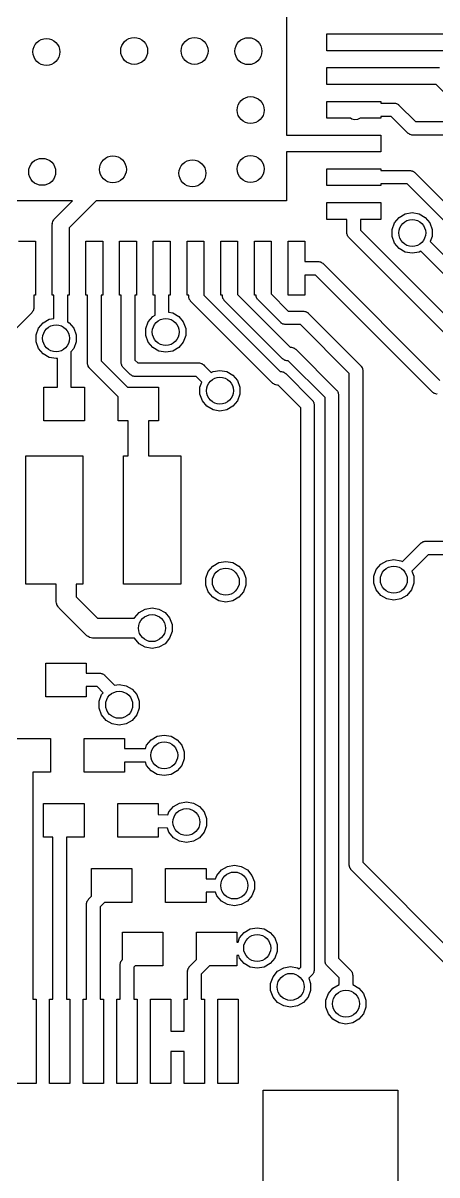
# Model space of a CAD drawing. Extents: x 85.4 to 167.1, y -165.3 to -88.8.
# Drawn here: x 131.25 to 137.39, y -123.21 to -106.13 of the extents above; entities that cross this region are included whole.
import ezdxf

# ---------------------------------------------------------------- set-up
doc = ezdxf.new("R2010")
doc.units = 0
doc.header["$MEASUREMENT"] = 0
doc.layers.add('BLACK', color=7, linetype='CONTINUOUS')

msp = doc.modelspace()

# ---------------------------------------------------------------- linework, layer by layer
at = {"layer": 'Black'}
for p, q in [((135.159, -103.564), (135.159, -107.789)), ((135.759, -106.289), (136.559, -106.289)), ((135.759, -106.539), (135.759, -106.289)), ((136.559, -106.289), (137.852, -106.289)), ((136.159, -106.539), (135.759, -106.539)), ((136.559, -106.539), (136.159, -106.539)), ((137.852, -106.539), (136.559, -106.539)), ((135.759, -106.789), (136.559, -106.789)), ((135.759, -107.039), (135.759, -106.789)), ((136.559, -106.789), (137.434, -106.789)), ((136.159, -107.039), (135.759, -107.039)), ((136.559, -107.039), (136.159, -107.039)), ((137.382, -107.039), (136.559, -107.039)), ((137.56, -107.218), (137.382, -107.039)), ((135.759, -107.539), (135.759, -107.289)), ((135.759, -107.289), (136.559, -107.289)), ((136.559, -107.289), (136.559, -107.314)), ((136.559, -107.314), (136.759, -107.314)), ((136.759, -107.314), (136.763, -107.315)), ((136.763, -107.315), (136.767, -107.315)), ((136.767, -107.315), (136.78, -107.318)), ((136.78, -107.318), (136.793, -107.32)), ((136.793, -107.32), (136.797, -107.323)), ((136.797, -107.323), (136.801, -107.324)), ((136.801, -107.324), (136.812, -107.331)), ((136.812, -107.331), (136.823, -107.338)), ((136.823, -107.338), (136.826, -107.341)), ((136.826, -107.341), (136.829, -107.344)), ((136.829, -107.344), (137.074, -107.588)), ((136.112, -107.539), (135.759, -107.539)), ((136.129, -107.551), (136.112, -107.539)), ((136.171, -107.562), (136.129, -107.551)), ((136.215, -107.559), (136.171, -107.562)), ((136.254, -107.54), (136.215, -107.559)), ((136.255, -107.539), (136.254, -107.54)), ((136.559, -107.539), (136.255, -107.539)), ((136.717, -107.514), (136.559, -107.514)), ((136.559, -107.514), (136.559, -107.539)), ((136.962, -107.759), (136.717, -107.514)), ((137.074, -107.588), (137.57, -107.588)), ((136.966, -107.762), (136.962, -107.759)), ((136.968, -107.765), (136.966, -107.762)), ((136.98, -107.771), (136.968, -107.765)), ((135.159, -107.789), (136.159, -107.789)), ((136.159, -107.789), (136.559, -107.789)), ((136.559, -107.789), (136.559, -108.039)), ((136.99, -107.779), (136.98, -107.771)), ((136.995, -107.78), (136.99, -107.779)), ((136.998, -107.782), (136.995, -107.78)), ((137.011, -107.785), (136.998, -107.782)), ((137.024, -107.788), (137.011, -107.785)), ((137.028, -107.788), (137.024, -107.788)), ((137.033, -107.788), (137.028, -107.788)), ((137.57, -107.788), (137.033, -107.788)), ((135.759, -108.039), (135.159, -108.039)), ((135.159, -108.039), (135.159, -108.764)), ((136.559, -108.039), (135.759, -108.039)), ((135.759, -108.539), (135.759, -108.289)), ((135.759, -108.289), (136.559, -108.289)), ((136.559, -108.289), (136.559, -108.314)), ((136.559, -108.314), (136.993, -108.314)), ((136.993, -108.314), (136.997, -108.315)), ((136.997, -108.315), (137.002, -108.315)), ((137.002, -108.315), (137.014, -108.318)), ((137.014, -108.318), (137.027, -108.32)), ((137.027, -108.32), (137.031, -108.323)), ((137.031, -108.323), (137.035, -108.324)), ((137.035, -108.324), (137.046, -108.331)), ((137.046, -108.331), (137.057, -108.338)), ((137.057, -108.338), (137.06, -108.341)), ((137.06, -108.341), (137.064, -108.344)), ((137.064, -108.344), (138.345, -109.625)), ((136.559, -108.539), (135.759, -108.539)), ((136.952, -108.514), (136.559, -108.514)), ((136.559, -108.514), (136.559, -108.539)), ((138.233, -109.796), (136.952, -108.514)), ((131.982, -108.764), (129.959, -108.764)), ((131.72, -109.026), (131.982, -108.764)), ((132.335, -108.764), (131.934, -109.166)), ((135.159, -108.764), (132.335, -108.764)), ((135.759, -109.039), (135.759, -108.789)), ((135.759, -108.789), (136.559, -108.789)), ((136.559, -108.789), (136.559, -109.039)), ((136.833, -109.009), (136.924, -108.957)), ((136.924, -108.957), (137.027, -108.939)), ((137.027, -108.939), (137.13, -108.957)), ((137.13, -108.957), (137.22, -109.009)), ((131.684, -109.103), (131.688, -109.088)), ((131.685, -109.109), (131.684, -109.103)), ((131.684, -109.114), (131.685, -109.109)), ((131.684, -109.364), (131.684, -109.114)), ((131.688, -109.088), (131.691, -109.072)), ((131.691, -109.072), (131.694, -109.067)), ((131.694, -109.067), (131.695, -109.061)), ((131.695, -109.061), (131.705, -109.048)), ((131.705, -109.048), (131.713, -109.034)), ((131.713, -109.034), (131.717, -109.03)), ((131.717, -109.03), (131.72, -109.026)), ((136.059, -109.039), (135.759, -109.039)), ((136.059, -109.239), (136.059, -109.039)), ((136.559, -109.039), (136.259, -109.039)), ((136.259, -109.039), (136.259, -109.198)), ((136.73, -109.188), (136.766, -109.089)), ((136.766, -109.089), (136.833, -109.009)), ((137.22, -109.009), (137.288, -109.089)), ((137.288, -109.089), (137.323, -109.188)), ((131.934, -109.166), (131.934, -109.364)), ((136.059, -109.244), (136.059, -109.239)), ((136.059, -109.248), (136.059, -109.244)), ((136.062, -109.261), (136.059, -109.248)), ((136.065, -109.273), (136.062, -109.261)), ((136.067, -109.277), (136.065, -109.273)), ((136.068, -109.282), (136.067, -109.277)), ((136.076, -109.292), (136.068, -109.282)), ((136.082, -109.304), (136.076, -109.292)), ((136.259, -109.198), (138.104, -111.043)), ((136.73, -109.292), (136.73, -109.188)), ((136.766, -109.391), (136.73, -109.292)), ((137.323, -109.292), (137.296, -109.368)), ((137.323, -109.188), (137.323, -109.292)), ((131.184, -109.364), (131.434, -109.364)), ((131.434, -109.364), (131.434, -110.164)), ((131.684, -110.164), (131.684, -109.364)), ((131.934, -109.364), (131.934, -110.164)), ((132.184, -110.164), (132.184, -109.364)), ((132.184, -109.364), (132.434, -109.364)), ((132.434, -109.364), (132.434, -110.164)), ((132.684, -110.164), (132.684, -109.364)), ((132.684, -109.364), (132.934, -109.364)), ((132.934, -109.364), (132.934, -110.164)), ((133.184, -110.164), (133.184, -109.364)), ((133.184, -109.364), (133.434, -109.364)), ((133.434, -109.364), (133.434, -110.164)), ((133.684, -110.164), (133.684, -109.364)), ((133.684, -109.364), (133.934, -109.364)), ((133.934, -109.364), (133.934, -110.163)), ((134.184, -110.164), (134.184, -109.364)), ((134.184, -109.364), (134.434, -109.364)), ((134.434, -109.364), (134.434, -110.154)), ((134.684, -110.164), (134.684, -109.364)), ((134.684, -109.364), (134.934, -109.364)), ((134.934, -109.364), (134.934, -110.145)), ((135.184, -110.164), (135.184, -109.364)), ((135.184, -109.364), (135.434, -109.364)), ((135.434, -109.364), (135.434, -109.664)), ((136.085, -109.306), (136.082, -109.304)), ((136.088, -109.31), (136.085, -109.306)), ((137.991, -111.213), (136.088, -109.31)), ((136.833, -109.471), (136.766, -109.391)), ((136.924, -109.523), (136.833, -109.471)), ((137.296, -109.368), (138.137, -110.208)), ((137.027, -109.541), (136.924, -109.523)), ((137.13, -109.523), (137.027, -109.541)), ((137.154, -109.509), (137.13, -109.523)), ((138.024, -110.379), (137.154, -109.509)), ((135.434, -109.664), (135.634, -109.664)), ((135.634, -109.664), (135.638, -109.665)), ((135.638, -109.665), (135.642, -109.665)), ((135.642, -109.665), (135.655, -109.668)), ((135.655, -109.668), (135.668, -109.67)), ((135.668, -109.67), (135.672, -109.673)), ((135.672, -109.673), (135.676, -109.674)), ((135.676, -109.674), (135.687, -109.681)), ((135.687, -109.681), (135.698, -109.688)), ((135.698, -109.688), (135.701, -109.691)), ((135.701, -109.691), (135.704, -109.694)), ((135.704, -109.694), (137.439, -111.428)), ((135.592, -109.864), (135.434, -109.864)), ((135.434, -109.864), (135.434, -110.164)), ((137.327, -111.599), (135.592, -109.864)), ((134.434, -110.154), (135.215, -110.935)), ((134.934, -110.145), (135.188, -110.399)), ((131.434, -110.164), (131.409, -110.164)), ((131.409, -110.164), (131.409, -110.353)), ((131.709, -110.164), (131.684, -110.164)), ((131.709, -110.507), (131.709, -110.164)), ((131.934, -110.164), (131.909, -110.164)), ((131.909, -110.164), (131.909, -110.556)), ((132.209, -110.164), (132.184, -110.164)), ((132.209, -111.175), (132.209, -110.164)), ((132.434, -110.164), (132.409, -110.164)), ((132.409, -110.164), (132.409, -111.134)), ((132.709, -110.164), (132.684, -110.164)), ((132.709, -111.166), (132.709, -110.164)), ((132.934, -110.164), (132.909, -110.164)), ((132.909, -110.164), (132.909, -111.124)), ((133.209, -110.164), (133.184, -110.164)), ((133.209, -110.458), (133.209, -110.164)), ((133.434, -110.164), (133.409, -110.164)), ((133.409, -110.164), (133.409, -110.414)), ((133.709, -110.164), (133.684, -110.164)), ((133.709, -110.179), (133.709, -110.164)), ((133.709, -110.184), (133.709, -110.179)), ((133.709, -110.188), (133.709, -110.184)), ((133.712, -110.201), (133.709, -110.188)), ((133.715, -110.213), (133.712, -110.201)), ((133.717, -110.217), (133.715, -110.213)), ((133.718, -110.221), (133.717, -110.217)), ((133.726, -110.232), (133.718, -110.221)), ((133.732, -110.244), (133.726, -110.232)), ((133.735, -110.246), (133.732, -110.244)), ((133.738, -110.25), (133.735, -110.246)), ((134.954, -111.466), (133.738, -110.25)), ((133.934, -110.163), (135.066, -111.295)), ((134.209, -110.164), (134.184, -110.164)), ((134.209, -110.17), (134.209, -110.164)), ((134.209, -110.174), (134.209, -110.17)), ((134.209, -110.179), (134.209, -110.174)), ((134.212, -110.191), (134.209, -110.179)), ((134.215, -110.204), (134.212, -110.191)), ((134.217, -110.208), (134.215, -110.204)), ((134.218, -110.212), (134.217, -110.208)), ((134.226, -110.223), (134.218, -110.212)), ((134.232, -110.234), (134.226, -110.223)), ((134.235, -110.237), (134.232, -110.234)), ((134.238, -110.241), (134.235, -110.237)), ((135.103, -111.106), (134.238, -110.241)), ((134.709, -110.164), (134.684, -110.164)), ((134.709, -110.165), (134.709, -110.164)), ((134.709, -110.17), (134.709, -110.165)), ((134.712, -110.182), (134.709, -110.17)), ((134.715, -110.195), (134.712, -110.182)), ((134.717, -110.199), (134.715, -110.195)), ((134.718, -110.203), (134.717, -110.199)), ((134.726, -110.214), (134.718, -110.203)), ((134.732, -110.225), (134.726, -110.214)), ((134.735, -110.228), (134.732, -110.225)), ((134.738, -110.232), (134.735, -110.228)), ((135.076, -110.57), (134.738, -110.232)), ((135.434, -110.164), (135.184, -110.164)), ((131.379, -110.423), (129.941, -111.862)), ((131.382, -110.42), (131.379, -110.423)), ((131.385, -110.417), (131.382, -110.42)), ((131.392, -110.406), (131.385, -110.417)), ((131.399, -110.395), (131.392, -110.406)), ((131.4, -110.391), (131.399, -110.395)), ((131.403, -110.387), (131.4, -110.391)), ((131.405, -110.374), (131.403, -110.387)), ((131.408, -110.362), (131.405, -110.374)), ((131.409, -110.353), (131.408, -110.357)), ((131.408, -110.357), (131.408, -110.362)), ((133.108, -110.557), (133.175, -110.477)), ((133.175, -110.477), (133.209, -110.458)), ((133.409, -110.414), (133.472, -110.425)), ((133.472, -110.425), (133.562, -110.477)), ((133.562, -110.477), (133.629, -110.557)), ((135.188, -110.399), (135.412, -110.399)), ((135.412, -110.399), (135.416, -110.4)), ((135.416, -110.4), (135.42, -110.399)), ((135.42, -110.399), (135.433, -110.403)), ((135.433, -110.403), (135.446, -110.405)), ((135.446, -110.405), (135.45, -110.407)), ((135.45, -110.407), (135.454, -110.408)), ((135.454, -110.408), (135.465, -110.416)), ((135.465, -110.416), (135.476, -110.422)), ((135.476, -110.422), (135.479, -110.426)), ((135.479, -110.426), (135.482, -110.428)), ((135.482, -110.428), (136.264, -111.209)), ((131.445, -110.75), (131.481, -110.652)), ((131.481, -110.652), (131.548, -110.571)), ((131.548, -110.571), (131.638, -110.519)), ((131.638, -110.519), (131.709, -110.507)), ((131.909, -110.556), (131.935, -110.571)), ((131.935, -110.571), (132.002, -110.652)), ((132.002, -110.652), (132.038, -110.75)), ((133.072, -110.655), (133.108, -110.557)), ((133.072, -110.76), (133.072, -110.655)), ((133.629, -110.557), (133.665, -110.655)), ((133.665, -110.655), (133.665, -110.76)), ((135.08, -110.572), (135.076, -110.57)), ((135.082, -110.576), (135.08, -110.572)), ((135.094, -110.582), (135.082, -110.576)), ((135.104, -110.59), (135.094, -110.582)), ((135.109, -110.591), (135.104, -110.59)), ((135.112, -110.593), (135.109, -110.591)), ((135.125, -110.595), (135.112, -110.593)), ((135.138, -110.599), (135.125, -110.595)), ((135.142, -110.598), (135.138, -110.599)), ((135.147, -110.599), (135.142, -110.598)), ((135.37, -110.599), (135.147, -110.599)), ((136.093, -111.322), (135.37, -110.599)), ((131.445, -110.854), (131.445, -110.75)), ((132.038, -110.75), (132.038, -110.854)), ((133.108, -110.858), (133.072, -110.76)), ((133.665, -110.76), (133.629, -110.858)), ((131.481, -110.953), (131.445, -110.854)), ((131.548, -111.033), (131.481, -110.953)), ((132.002, -110.953), (131.961, -111.001)), ((131.961, -111.001), (131.961, -111.528)), ((132.038, -110.854), (132.002, -110.953)), ((133.175, -110.938), (133.108, -110.858)), ((133.266, -110.991), (133.175, -110.938)), ((133.369, -111.009), (133.266, -110.991)), ((133.472, -110.991), (133.369, -111.009)), ((133.562, -110.938), (133.472, -110.991)), ((133.629, -110.858), (133.562, -110.938)), ((135.215, -110.935), (135.228, -110.935)), ((135.228, -110.935), (135.232, -110.936)), ((135.232, -110.936), (135.236, -110.936)), ((135.236, -110.936), (135.249, -110.939)), ((135.249, -110.939), (135.262, -110.941)), ((135.262, -110.941), (135.266, -110.943)), ((135.266, -110.943), (135.27, -110.945)), ((135.27, -110.945), (135.281, -110.952)), ((135.281, -110.952), (135.292, -110.959)), ((135.292, -110.959), (135.295, -110.962)), ((135.295, -110.962), (135.298, -110.964)), ((135.298, -110.964), (135.904, -111.57)), ((131.638, -111.085), (131.548, -111.033)), ((131.741, -111.103), (131.638, -111.085)), ((131.761, -111.1), (131.741, -111.103)), ((131.761, -111.528), (131.761, -111.1)), ((132.209, -111.179), (132.209, -111.175)), ((132.209, -111.184), (132.209, -111.179)), ((132.409, -111.134), (132.803, -111.528)), ((132.709, -111.17), (132.709, -111.166)), ((132.709, -111.175), (132.709, -111.17)), ((132.712, -111.187), (132.709, -111.175)), ((132.909, -111.124), (132.952, -111.168)), ((132.952, -111.168), (133.862, -111.168)), ((133.862, -111.168), (133.866, -111.168)), ((133.866, -111.168), (133.87, -111.168)), ((133.87, -111.168), (133.883, -111.171)), ((133.883, -111.171), (133.896, -111.174)), ((133.896, -111.174), (133.9, -111.176)), ((133.9, -111.176), (133.904, -111.177)), ((133.904, -111.177), (133.915, -111.185)), ((135.107, -111.108), (135.103, -111.106)), ((135.11, -111.112), (135.107, -111.108)), ((135.121, -111.118), (135.11, -111.112)), ((135.132, -111.126), (135.121, -111.118)), ((135.136, -111.127), (135.132, -111.126)), ((135.14, -111.129), (135.136, -111.127)), ((135.152, -111.131), (135.14, -111.129)), ((135.165, -111.135), (135.152, -111.131)), ((135.169, -111.134), (135.165, -111.135)), ((135.174, -111.135), (135.169, -111.134)), ((135.186, -111.135), (135.174, -111.135)), ((135.733, -111.682), (135.186, -111.135)), ((132.212, -111.196), (132.209, -111.184)), ((132.215, -111.209), (132.212, -111.196)), ((132.217, -111.213), (132.215, -111.209)), ((132.218, -111.217), (132.217, -111.213)), ((132.226, -111.228), (132.218, -111.217)), ((132.232, -111.239), (132.226, -111.228)), ((132.235, -111.242), (132.232, -111.239)), ((132.238, -111.246), (132.235, -111.242)), ((132.661, -111.669), (132.238, -111.246)), ((132.715, -111.2), (132.712, -111.187)), ((132.717, -111.204), (132.715, -111.2)), ((132.718, -111.208), (132.717, -111.204)), ((132.726, -111.219), (132.718, -111.208)), ((132.732, -111.23), (132.726, -111.219)), ((132.735, -111.233), (132.732, -111.23)), ((132.738, -111.237), (132.735, -111.233)), ((132.84, -111.338), (132.738, -111.237)), ((132.843, -111.341), (132.84, -111.338)), ((132.846, -111.344), (132.843, -111.341)), ((132.858, -111.351), (132.846, -111.344)), ((132.868, -111.358), (132.858, -111.351)), ((133.915, -111.185), (133.926, -111.191)), ((133.926, -111.191), (133.929, -111.194)), ((133.929, -111.194), (133.932, -111.197)), ((133.932, -111.197), (133.944, -111.208)), ((133.944, -111.208), (133.944, -111.208)), ((133.944, -111.208), (134.045, -111.31)), ((134.045, -111.31), (134.07, -111.296)), ((134.07, -111.296), (134.173, -111.278)), ((134.173, -111.278), (134.276, -111.296)), ((134.276, -111.296), (134.366, -111.348)), ((134.366, -111.348), (134.434, -111.428)), ((135.066, -111.295), (135.079, -111.295)), ((135.079, -111.295), (135.083, -111.296)), ((135.083, -111.296), (135.087, -111.296)), ((135.087, -111.296), (135.1, -111.299)), ((135.1, -111.299), (135.113, -111.301)), ((135.113, -111.301), (135.117, -111.303)), ((135.117, -111.303), (135.121, -111.305)), ((135.121, -111.305), (135.132, -111.312)), ((135.132, -111.312), (135.143, -111.319)), ((135.143, -111.319), (135.146, -111.322)), ((135.146, -111.322), (135.149, -111.324)), ((135.149, -111.324), (135.544, -111.719)), ((136.093, -118.612), (136.093, -111.322)), ((136.264, -111.209), (136.266, -111.213)), ((136.266, -111.213), (136.27, -111.216)), ((136.27, -111.216), (136.276, -111.227)), ((136.276, -111.227), (136.284, -111.238)), ((136.284, -111.238), (136.285, -111.242)), ((136.285, -111.242), (136.287, -111.246)), ((136.287, -111.246), (136.289, -111.259)), ((136.289, -111.259), (136.293, -111.271)), ((136.293, -111.271), (136.292, -111.276)), ((136.292, -111.276), (136.293, -111.28)), ((136.293, -111.28), (136.293, -118.571)), ((132.872, -111.359), (132.868, -111.358)), ((132.876, -111.362), (132.872, -111.359)), ((132.889, -111.364), (132.876, -111.362)), ((132.902, -111.367), (132.889, -111.364)), ((132.906, -111.367), (132.902, -111.367)), ((132.91, -111.368), (132.906, -111.367)), ((133.82, -111.368), (132.91, -111.368)), ((133.904, -111.451), (133.82, -111.368)), ((133.876, -111.527), (133.904, -111.451)), ((134.434, -111.428), (134.469, -111.527)), ((134.958, -111.468), (134.954, -111.466)), ((134.96, -111.472), (134.958, -111.468)), ((134.972, -111.478), (134.96, -111.472)), ((134.982, -111.486), (134.972, -111.478)), ((134.987, -111.487), (134.982, -111.486)), ((134.99, -111.489), (134.987, -111.487)), ((135.003, -111.491), (134.99, -111.489)), ((135.016, -111.495), (135.003, -111.491)), ((135.02, -111.494), (135.016, -111.495)), ((135.025, -111.495), (135.02, -111.494)), ((135.037, -111.495), (135.025, -111.495)), ((135.373, -111.831), (135.037, -111.495)), ((131.561, -112.028), (131.561, -111.528)), ((131.561, -111.528), (131.761, -111.528)), ((131.961, -111.528), (132.161, -111.528)), ((132.161, -111.528), (132.161, -112.028)), ((132.661, -112.028), (132.661, -111.669)), ((132.803, -111.528), (133.261, -111.528)), ((133.261, -111.528), (133.261, -112.028)), ((133.876, -111.631), (133.876, -111.527)), ((133.912, -111.729), (133.876, -111.631)), ((134.469, -111.631), (134.434, -111.729)), ((134.469, -111.527), (134.469, -111.631)), ((135.733, -120.033), (135.733, -111.682)), ((135.904, -111.57), (135.906, -111.573)), ((135.906, -111.573), (135.91, -111.576)), ((135.91, -111.576), (135.916, -111.587)), ((135.916, -111.587), (135.924, -111.598)), ((135.924, -111.598), (135.925, -111.602)), ((135.925, -111.602), (135.927, -111.606)), ((135.927, -111.606), (135.929, -111.619)), ((135.929, -111.619), (135.933, -111.632)), ((135.933, -111.632), (135.932, -111.636)), ((135.932, -111.636), (135.933, -111.64)), ((135.933, -111.64), (135.933, -119.991)), ((137.33, -111.601), (137.327, -111.599)), ((137.333, -111.605), (137.33, -111.601)), ((137.345, -111.611), (137.333, -111.605)), ((137.355, -111.619), (137.345, -111.611)), ((137.359, -111.62), (137.355, -111.619)), ((137.363, -111.622), (137.359, -111.62)), ((137.376, -111.624), (137.363, -111.622)), ((137.389, -111.628), (137.376, -111.624)), ((137.393, -111.627), (137.389, -111.628)), ((137.397, -111.628), (137.393, -111.627)), ((133.979, -111.81), (133.912, -111.729)), ((134.07, -111.862), (133.979, -111.81)), ((134.173, -111.88), (134.07, -111.862)), ((134.276, -111.862), (134.173, -111.88)), ((134.366, -111.81), (134.276, -111.862)), ((134.434, -111.729), (134.366, -111.81)), ((135.373, -120.125), (135.373, -111.831)), ((135.544, -111.719), (135.546, -111.722)), ((135.546, -111.722), (135.55, -111.725)), ((135.55, -111.725), (135.556, -111.737)), ((135.556, -111.737), (135.564, -111.747)), ((135.564, -111.747), (135.565, -111.752)), ((135.565, -111.752), (135.567, -111.755)), ((135.567, -111.755), (135.569, -111.768)), ((135.569, -111.768), (135.573, -111.781)), ((135.573, -111.781), (135.572, -111.785)), ((135.572, -111.785), (135.573, -111.79)), ((135.573, -111.79), (135.573, -120.167)), ((132.161, -112.028), (131.561, -112.028)), ((132.811, -112.028), (132.661, -112.028)), ((132.811, -112.545), (132.811, -112.028)), ((133.261, -112.028), (133.111, -112.028)), ((133.111, -112.028), (133.111, -112.545)), ((131.29, -114.445), (131.29, -112.545)), ((131.29, -112.545), (132.14, -112.545)), ((132.14, -112.545), (132.14, -114.445)), ((132.74, -114.445), (132.74, -112.545)), ((132.74, -112.545), (132.811, -112.545)), ((133.111, -112.545), (133.59, -112.545)), ((133.59, -112.545), (133.59, -114.445)), ((136.983, -114.011), (137.154, -113.841)), ((137.154, -113.841), (137.158, -113.838)), ((137.158, -113.838), (137.161, -113.835)), ((137.161, -113.835), (137.172, -113.828)), ((137.172, -113.828), (137.183, -113.821)), ((137.183, -113.821), (137.187, -113.82)), ((137.187, -113.82), (137.191, -113.817)), ((137.191, -113.817), (137.204, -113.815)), ((137.204, -113.815), (137.216, -113.812)), ((137.216, -113.812), (137.221, -113.812)), ((137.221, -113.812), (137.225, -113.811)), ((137.225, -113.811), (137.547, -113.811)), ((136.651, -114.099), (136.754, -114.081)), ((136.754, -114.081), (136.857, -114.099)), ((136.882, -114.113), (136.983, -114.011)), ((136.983, -114.011), (136.983, -114.011)), ((137.266, -114.011), (137.125, -114.153)), ((137.547, -114.011), (137.266, -114.011)), ((134, -114.261), (134.067, -114.18)), ((134.067, -114.18), (134.157, -114.128)), ((134.157, -114.128), (134.26, -114.11)), ((134.26, -114.11), (134.363, -114.128)), ((134.363, -114.128), (134.454, -114.18)), ((134.454, -114.18), (134.521, -114.261)), ((136.458, -114.33), (136.493, -114.232)), ((136.493, -114.232), (136.561, -114.151)), ((136.561, -114.151), (136.651, -114.099)), ((136.857, -114.099), (136.882, -114.113)), ((137.125, -114.153), (137.023, -114.254)), ((137.023, -114.254), (137.051, -114.33)), ((137.125, -114.153), (137.125, -114.153)), ((133.964, -114.359), (134, -114.261)), ((133.964, -114.463), (133.964, -114.359)), ((134.521, -114.261), (134.557, -114.359)), ((134.557, -114.359), (134.557, -114.463)), ((136.458, -114.434), (136.458, -114.33)), ((137.051, -114.33), (137.051, -114.434)), ((131.74, -114.445), (131.29, -114.445)), ((131.74, -114.695), (131.74, -114.445)), ((132.14, -114.445), (132.04, -114.445)), ((132.04, -114.445), (132.04, -114.633)), ((133.59, -114.445), (132.74, -114.445)), ((134, -114.562), (133.964, -114.463)), ((134.067, -114.642), (134, -114.562)), ((134.521, -114.562), (134.454, -114.642)), ((134.557, -114.463), (134.521, -114.562)), ((136.493, -114.533), (136.458, -114.434)), ((136.561, -114.613), (136.493, -114.533)), ((137.015, -114.533), (136.948, -114.613)), ((137.051, -114.434), (137.015, -114.533)), ((131.742, -114.701), (131.74, -114.695)), ((131.741, -114.708), (131.742, -114.701)), ((131.746, -114.727), (131.741, -114.708)), ((131.75, -114.746), (131.746, -114.727)), ((131.753, -114.752), (131.75, -114.746)), ((131.755, -114.758), (131.753, -114.752)), ((131.766, -114.774), (131.755, -114.758)), ((132.04, -114.633), (132.357, -114.949)), ((134.157, -114.694), (134.067, -114.642)), ((134.26, -114.712), (134.157, -114.694)), ((134.363, -114.694), (134.26, -114.712)), ((134.454, -114.642), (134.363, -114.694)), ((136.651, -114.665), (136.561, -114.613)), ((136.754, -114.683), (136.651, -114.665)), ((136.857, -114.665), (136.754, -114.683)), ((136.948, -114.613), (136.857, -114.665)), ((131.776, -114.791), (131.766, -114.774)), ((131.781, -114.795), (131.776, -114.791)), ((131.784, -114.801), (131.781, -114.795)), ((132.189, -115.205), (131.784, -114.801)), ((132.904, -114.948), (132.972, -114.868)), ((132.972, -114.868), (133.062, -114.816)), ((133.062, -114.816), (133.165, -114.798)), ((133.165, -114.798), (133.268, -114.816)), ((133.268, -114.816), (133.359, -114.868)), ((133.359, -114.868), (133.426, -114.948)), ((132.357, -114.949), (132.741, -114.949)), ((132.741, -114.949), (132.904, -114.949)), ((132.904, -114.949), (132.904, -114.948)), ((133.426, -114.948), (133.462, -115.047)), ((133.462, -115.047), (133.462, -115.151)), ((132.194, -115.209), (132.189, -115.205)), ((132.198, -115.214), (132.194, -115.209)), ((132.215, -115.224), (132.198, -115.214)), ((132.231, -115.235), (132.215, -115.224)), ((132.238, -115.237), (132.231, -115.235)), ((132.243, -115.24), (132.238, -115.237)), ((132.263, -115.243), (132.243, -115.24)), ((132.282, -115.248), (132.263, -115.243)), ((132.288, -115.248), (132.282, -115.248)), ((132.295, -115.249), (132.288, -115.248)), ((132.741, -115.249), (132.295, -115.249)), ((132.904, -115.249), (132.741, -115.249)), ((132.904, -115.25), (132.904, -115.249)), ((132.972, -115.33), (132.904, -115.25)), ((133.426, -115.25), (133.359, -115.33)), ((133.462, -115.151), (133.426, -115.25)), ((133.062, -115.382), (132.972, -115.33)), ((133.165, -115.4), (133.062, -115.382)), ((133.268, -115.382), (133.165, -115.4)), ((133.359, -115.33), (133.268, -115.382)), ((131.589, -116.117), (131.589, -115.617)), ((131.589, -115.617), (132.189, -115.617)), ((132.189, -115.617), (132.189, -115.767)), ((132.189, -115.767), (132.389, -115.767)), ((132.389, -115.767), (132.394, -115.768)), ((132.394, -115.768), (132.398, -115.767)), ((132.398, -115.767), (132.411, -115.771)), ((132.411, -115.771), (132.424, -115.773)), ((132.424, -115.773), (132.427, -115.775)), ((132.427, -115.775), (132.432, -115.776)), ((132.432, -115.776), (132.442, -115.784)), ((132.442, -115.784), (132.454, -115.79)), ((132.454, -115.79), (132.457, -115.794)), ((132.457, -115.794), (132.46, -115.796)), ((132.46, -115.796), (132.61, -115.947)), ((132.61, -115.947), (132.677, -115.935)), ((132.677, -115.935), (132.78, -115.953)), ((132.78, -115.953), (132.87, -116.005)), ((132.189, -116.117), (131.589, -116.117)), ((132.348, -115.967), (132.189, -115.967)), ((132.189, -115.967), (132.189, -116.117)), ((132.439, -116.058), (132.348, -115.967)), ((132.38, -116.184), (132.416, -116.085)), ((132.416, -116.085), (132.439, -116.058)), ((132.87, -116.005), (132.938, -116.085)), ((132.938, -116.085), (132.973, -116.184)), ((132.38, -116.288), (132.38, -116.184)), ((132.416, -116.387), (132.38, -116.288)), ((132.973, -116.288), (132.938, -116.387)), ((132.973, -116.184), (132.973, -116.288)), ((132.483, -116.467), (132.416, -116.387)), ((132.574, -116.519), (132.483, -116.467)), ((132.87, -116.467), (132.78, -116.519)), ((132.938, -116.387), (132.87, -116.467)), ((132.677, -116.537), (132.574, -116.519)), ((132.78, -116.519), (132.677, -116.537)), ((131.057, -116.735), (131.657, -116.735)), ((131.657, -116.735), (131.657, -117.235)), ((132.157, -117.235), (132.157, -116.735)), ((132.157, -116.735), (132.757, -116.735)), ((132.757, -116.735), (132.757, -116.885)), ((133.085, -116.834), (133.153, -116.754)), ((133.153, -116.754), (133.243, -116.702)), ((133.243, -116.702), (133.346, -116.684)), ((133.346, -116.684), (133.449, -116.702)), ((133.449, -116.702), (133.54, -116.754)), ((133.54, -116.754), (133.607, -116.834)), ((132.757, -116.885), (133.067, -116.885)), ((133.067, -116.885), (133.085, -116.834)), ((133.607, -116.834), (133.643, -116.932)), ((133.643, -116.932), (133.643, -117.037)), ((133.067, -117.085), (132.757, -117.085)), ((132.757, -117.085), (132.757, -117.235)), ((133.085, -117.135), (133.067, -117.085)), ((133.153, -117.215), (133.085, -117.135)), ((133.607, -117.135), (133.54, -117.215)), ((133.643, -117.037), (133.607, -117.135)), ((131.657, -117.235), (131.393, -117.235)), ((131.393, -117.235), (131.393, -120.601)), ((132.757, -117.235), (132.157, -117.235)), ((133.243, -117.268), (133.153, -117.215)), ((133.346, -117.286), (133.243, -117.268)), ((133.449, -117.268), (133.346, -117.286)), ((133.54, -117.215), (133.449, -117.268)), ((131.556, -118.2), (131.556, -117.7)), ((131.556, -117.7), (132.156, -117.7)), ((132.156, -117.7), (132.156, -118.2)), ((132.656, -118.2), (132.656, -117.7)), ((132.656, -117.7), (133.256, -117.7)), ((133.256, -117.7), (133.256, -117.86)), ((133.401, -117.865), (133.415, -117.825)), ((133.415, -117.825), (133.483, -117.745)), ((133.483, -117.745), (133.573, -117.692)), ((133.573, -117.692), (133.676, -117.674)), ((133.676, -117.674), (133.779, -117.692)), ((133.779, -117.692), (133.87, -117.745)), ((133.87, -117.745), (133.937, -117.825)), ((133.937, -117.825), (133.973, -117.923)), ((133.256, -117.86), (133.401, -117.865)), ((133.973, -117.923), (133.973, -118.028)), ((133.393, -118.065), (133.256, -118.061)), ((133.256, -118.061), (133.256, -118.2)), ((133.415, -118.126), (133.393, -118.065)), ((133.483, -118.206), (133.415, -118.126)), ((133.937, -118.126), (133.87, -118.206)), ((133.973, -118.028), (133.937, -118.126)), ((131.693, -118.2), (131.556, -118.2)), ((131.693, -120.601), (131.693, -118.2)), ((132.156, -118.2), (131.893, -118.2)), ((131.893, -118.2), (131.893, -120.601)), ((133.256, -118.2), (132.656, -118.2)), ((133.573, -118.258), (133.483, -118.206)), ((133.676, -118.276), (133.573, -118.258)), ((133.779, -118.258), (133.676, -118.276)), ((133.87, -118.206), (133.779, -118.258)), ((132.267, -119.074), (132.267, -118.665)), ((132.267, -118.665), (132.867, -118.665)), ((132.867, -118.665), (132.867, -119.165)), ((133.367, -119.165), (133.367, -118.665)), ((133.367, -118.665), (133.967, -118.665)), ((133.967, -118.665), (133.967, -118.815)), ((134.127, -118.765), (134.194, -118.684)), ((134.194, -118.684), (134.284, -118.632)), ((134.284, -118.632), (134.387, -118.614)), ((134.387, -118.614), (134.49, -118.632)), ((134.49, -118.632), (134.581, -118.684)), ((134.581, -118.684), (134.648, -118.765)), ((136.094, -118.617), (136.093, -118.612)), ((136.093, -118.621), (136.094, -118.617)), ((136.097, -118.634), (136.093, -118.621)), ((136.099, -118.647), (136.097, -118.634)), ((136.101, -118.65), (136.099, -118.647)), ((136.102, -118.655), (136.101, -118.65)), ((136.11, -118.665), (136.102, -118.655)), ((136.116, -118.677), (136.11, -118.665)), ((136.12, -118.679), (136.116, -118.677)), ((136.122, -118.683), (136.12, -118.679)), ((137.487, -120.048), (136.122, -118.683)), ((136.293, -118.571), (137.599, -119.877)), ((133.967, -118.815), (134.108, -118.815)), ((134.108, -118.815), (134.127, -118.765)), ((134.648, -118.765), (134.684, -118.863)), ((134.684, -118.863), (134.684, -118.967)), ((134.108, -119.015), (133.967, -119.015)), ((133.967, -119.015), (133.967, -119.165)), ((134.127, -119.066), (134.108, -119.015)), ((134.684, -118.967), (134.648, -119.066)), ((132.193, -119.181), (132.197, -119.168)), ((132.194, -119.185), (132.193, -119.181)), ((132.193, -119.19), (132.194, -119.185)), ((132.193, -120.601), (132.193, -119.19)), ((132.197, -119.168), (132.199, -119.155)), ((132.199, -119.155), (132.201, -119.152)), ((132.201, -119.152), (132.202, -119.147)), ((132.202, -119.147), (132.21, -119.137)), ((132.21, -119.137), (132.216, -119.125)), ((132.216, -119.125), (132.22, -119.123)), ((132.22, -119.123), (132.222, -119.119)), ((132.222, -119.119), (132.267, -119.074)), ((132.459, -119.165), (132.393, -119.231)), ((132.867, -119.165), (132.459, -119.165)), ((133.967, -119.165), (133.367, -119.165)), ((134.194, -119.146), (134.127, -119.066)), ((134.284, -119.198), (134.194, -119.146)), ((134.387, -119.216), (134.284, -119.198)), ((134.49, -119.198), (134.387, -119.216)), ((134.581, -119.146), (134.49, -119.198)), ((134.648, -119.066), (134.581, -119.146)), ((132.393, -119.231), (132.393, -120.601)), ((134.623, -119.559), (134.726, -119.541)), ((134.726, -119.541), (134.829, -119.559)), ((132.725, -120.013), (132.725, -119.605)), ((132.725, -119.605), (133.325, -119.605)), ((133.325, -119.605), (133.325, -120.105)), ((133.825, -120.013), (133.825, -119.605)), ((133.825, -119.605), (134.425, -119.605)), ((134.425, -119.605), (134.425, -119.755)), ((134.442, -119.755), (134.465, -119.691)), ((134.465, -119.691), (134.533, -119.611)), ((134.533, -119.611), (134.623, -119.559)), ((134.829, -119.559), (134.92, -119.611)), ((134.92, -119.611), (134.987, -119.691)), ((134.987, -119.691), (135.023, -119.789)), ((134.425, -119.755), (134.442, -119.755)), ((135.023, -119.789), (135.023, -119.894)), ((132.697, -120.065), (132.699, -120.052)), ((132.699, -120.052), (132.701, -120.049)), ((132.701, -120.049), (132.702, -120.044)), ((132.702, -120.044), (132.71, -120.034)), ((132.71, -120.034), (132.716, -120.022)), ((132.716, -120.022), (132.72, -120.02)), ((132.72, -120.02), (132.722, -120.016)), ((132.722, -120.016), (132.725, -120.013)), ((133.722, -120.116), (133.825, -120.013)), ((134.452, -119.955), (134.425, -119.955)), ((134.425, -119.955), (134.425, -120.105)), ((134.465, -119.992), (134.452, -119.955)), ((134.533, -120.072), (134.465, -119.992)), ((134.987, -119.992), (134.92, -120.072)), ((135.023, -119.894), (134.987, -119.992)), ((135.734, -120.037), (135.733, -120.033)), ((135.733, -120.041), (135.734, -120.037)), ((135.737, -120.054), (135.733, -120.041)), ((135.739, -120.067), (135.737, -120.054)), ((135.933, -119.991), (136.114, -120.173)), ((132.693, -120.078), (132.697, -120.065)), ((132.694, -120.082), (132.693, -120.078)), ((132.693, -120.087), (132.694, -120.082)), ((132.693, -120.601), (132.693, -120.087)), ((132.916, -120.105), (132.893, -120.128)), ((132.893, -120.128), (132.893, -120.601)), ((133.325, -120.105), (132.916, -120.105)), ((133.693, -120.178), (133.697, -120.165)), ((133.694, -120.182), (133.693, -120.178)), ((133.693, -120.187), (133.694, -120.182)), ((133.693, -120.601), (133.693, -120.187)), ((133.697, -120.165), (133.699, -120.152)), ((133.699, -120.152), (133.701, -120.149)), ((133.701, -120.149), (133.702, -120.144)), ((133.702, -120.144), (133.71, -120.134)), ((133.71, -120.134), (133.716, -120.122)), ((133.716, -120.122), (133.72, -120.12)), ((133.72, -120.12), (133.722, -120.116)), ((134.016, -120.105), (133.893, -120.228)), ((133.893, -120.228), (133.893, -120.601)), ((134.425, -120.105), (134.016, -120.105)), ((134.623, -120.125), (134.533, -120.072)), ((134.726, -120.143), (134.623, -120.125)), ((134.829, -120.125), (134.726, -120.143)), ((134.92, -120.072), (134.829, -120.125)), ((134.961, -120.267), (135.028, -120.187)), ((135.028, -120.187), (135.119, -120.135)), ((135.119, -120.135), (135.222, -120.117)), ((135.222, -120.117), (135.325, -120.135)), ((135.325, -120.135), (135.349, -120.149)), ((135.349, -120.149), (135.373, -120.125)), ((135.55, -120.231), (135.546, -120.234)), ((135.556, -120.22), (135.55, -120.231)), ((135.564, -120.209), (135.556, -120.22)), ((135.565, -120.205), (135.564, -120.209)), ((135.567, -120.201), (135.565, -120.205)), ((135.569, -120.188), (135.567, -120.201)), ((135.573, -120.176), (135.569, -120.188)), ((135.573, -120.167), (135.572, -120.171)), ((135.572, -120.171), (135.573, -120.176)), ((135.741, -120.071), (135.739, -120.067)), ((135.742, -120.075), (135.741, -120.071)), ((135.75, -120.086), (135.742, -120.075)), ((135.756, -120.097), (135.75, -120.086)), ((135.76, -120.1), (135.756, -120.097)), ((135.762, -120.103), (135.76, -120.1)), ((135.944, -120.285), (135.762, -120.103)), ((136.114, -120.173), (136.117, -120.176)), ((136.117, -120.176), (136.12, -120.179)), ((136.12, -120.179), (136.127, -120.19)), ((136.127, -120.19), (136.134, -120.201)), ((136.134, -120.201), (136.135, -120.205)), ((136.135, -120.205), (136.138, -120.209)), ((136.138, -120.209), (136.14, -120.222)), ((136.14, -120.222), (136.143, -120.235)), ((134.925, -120.366), (134.961, -120.267)), ((134.925, -120.47), (134.925, -120.366)), ((135.544, -120.238), (135.491, -120.29)), ((135.491, -120.29), (135.518, -120.366)), ((135.518, -120.366), (135.518, -120.47)), ((135.546, -120.234), (135.544, -120.238)), ((135.85, -120.437), (135.941, -120.385)), ((135.941, -120.385), (135.944, -120.384)), ((135.944, -120.384), (135.944, -120.285)), ((136.143, -120.235), (136.143, -120.239)), ((136.143, -120.239), (136.144, -120.243)), ((136.144, -120.243), (136.144, -120.384)), ((136.144, -120.384), (136.147, -120.385)), ((136.147, -120.385), (136.237, -120.437)), ((134.961, -120.569), (134.925, -120.47)), ((135.028, -120.649), (134.961, -120.569)), ((135.482, -120.569), (135.415, -120.649)), ((135.518, -120.47), (135.482, -120.569)), ((135.747, -120.615), (135.783, -120.517)), ((135.783, -120.517), (135.85, -120.437)), ((136.237, -120.437), (136.304, -120.517)), ((136.304, -120.517), (136.34, -120.615)), ((131.393, -120.601), (131.443, -120.601)), ((131.443, -120.601), (131.443, -121.851)), ((131.643, -121.851), (131.643, -120.601)), ((131.643, -120.601), (131.693, -120.601)), ((131.893, -120.601), (131.943, -120.601)), ((131.943, -120.601), (131.943, -121.851)), ((132.143, -121.851), (132.143, -120.601)), ((132.143, -120.601), (132.193, -120.601)), ((132.393, -120.601), (132.443, -120.601)), ((132.443, -120.601), (132.443, -121.851)), ((132.643, -121.851), (132.643, -120.601)), ((132.643, -120.601), (132.693, -120.601)), ((132.893, -120.601), (132.943, -120.601)), ((132.943, -120.601), (132.943, -121.851)), ((133.143, -121.851), (133.143, -120.601)), ((133.143, -120.601), (133.443, -120.601)), ((133.443, -120.601), (133.443, -121.076)), ((133.643, -121.076), (133.643, -120.601)), ((133.643, -120.601), (133.693, -120.601)), ((133.893, -120.601), (133.943, -120.601)), ((133.943, -120.601), (133.943, -121.851)), ((134.143, -121.851), (134.143, -120.601)), ((134.143, -120.601), (134.443, -120.601)), ((134.443, -120.601), (134.443, -121.851)), ((135.119, -120.701), (135.028, -120.649)), ((135.222, -120.719), (135.119, -120.701)), ((135.325, -120.701), (135.222, -120.719)), ((135.415, -120.649), (135.325, -120.701)), ((135.747, -120.72), (135.747, -120.615)), ((135.783, -120.818), (135.747, -120.72)), ((136.34, -120.72), (136.304, -120.818)), ((136.34, -120.615), (136.34, -120.72)), ((135.85, -120.898), (135.783, -120.818)), ((135.941, -120.951), (135.85, -120.898)), ((136.237, -120.898), (136.147, -120.951)), ((136.304, -120.818), (136.237, -120.898)), ((133.443, -121.076), (133.643, -121.076)), ((136.044, -120.969), (135.941, -120.951)), ((136.147, -120.951), (136.044, -120.969)), ((133.643, -121.376), (133.443, -121.376)), ((133.443, -121.376), (133.443, -121.851)), ((133.643, -121.851), (133.643, -121.376)), ((131.443, -121.851), (131.143, -121.851)), ((131.943, -121.851), (131.643, -121.851)), ((132.443, -121.851), (132.143, -121.851)), ((132.943, -121.851), (132.643, -121.851)), ((133.443, -121.851), (133.143, -121.851)), ((133.943, -121.851), (133.643, -121.851)), ((134.443, -121.851), (134.143, -121.851)), ((134.813, -124.951), (134.813, -121.951)), ((134.813, -121.951), (136.813, -121.951)), ((136.813, -121.951), (136.813, -124.951))]:
    msp.add_line(p, q, dxfattribs=at)
for centre in [(131.597, -106.556), (132.9, -106.541), (132.9, -106.541), (133.796, -106.541), (134.596, -106.545), (134.628, -107.419), (132.584, -108.298), (134.628, -108.292), (131.534, -108.334), (133.765, -108.355), (137.027, -109.24), (131.741, -110.802), (133.369, -110.708), (134.173, -111.579), (134.26, -114.411), (136.754, -114.382), (133.165, -115.099), (132.677, -116.236), (133.346, -116.985), (133.676, -117.975), (134.387, -118.915), (134.726, -119.842), (135.222, -120.418), (136.044, -120.668)]:
    msp.add_circle(centre, 0.2, dxfattribs=at)

doc.saveas('drawing.dxf')
